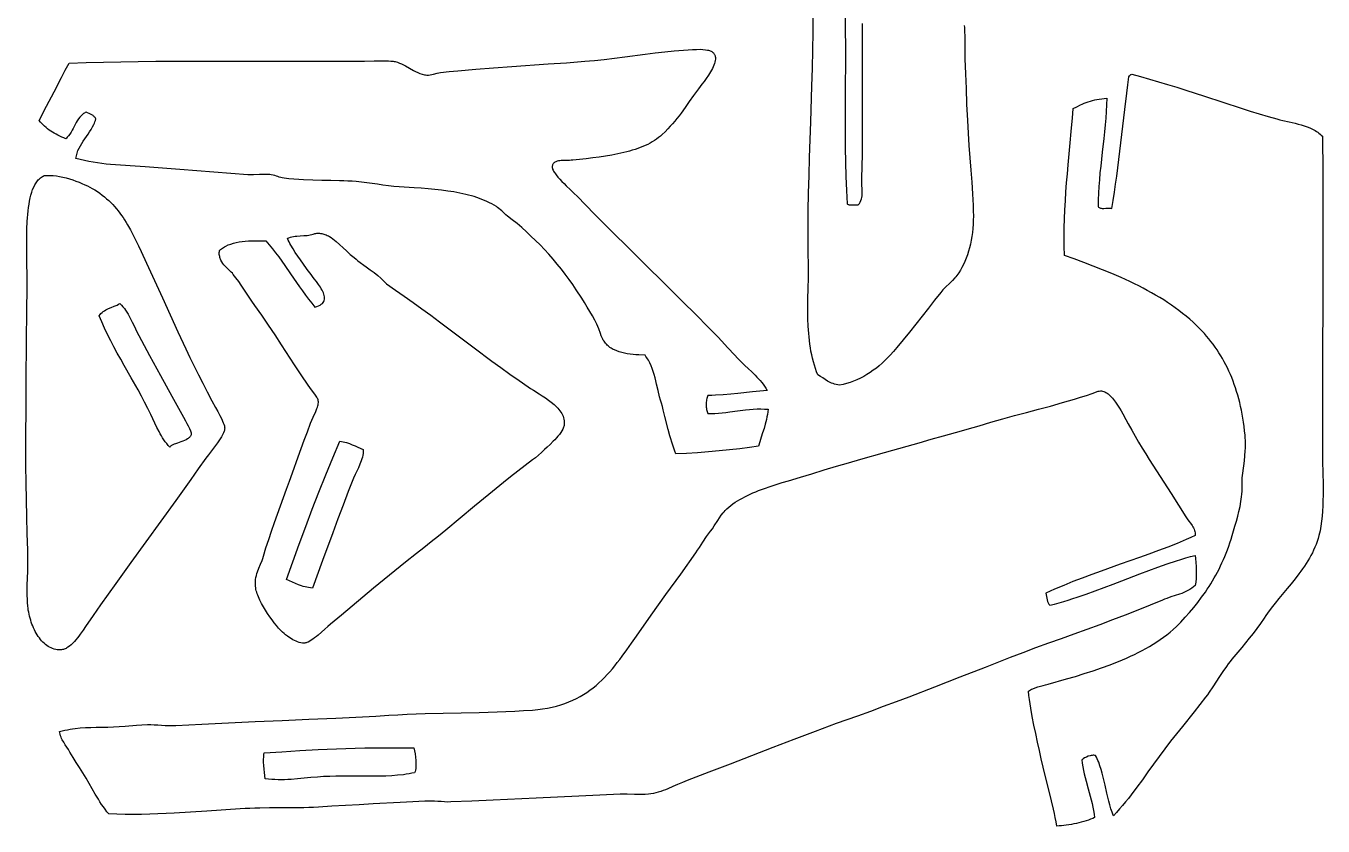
# Model space of a CAD drawing. Extents: x 4.8 to 43.2, y 0 to 48.
# Drawn here: x 24.1 to 42.93, y 0 to 11.62 of the extents above; entities that cross this region are included whole.
import ezdxf

# ---------------------------------------------------------------- set-up
doc = ezdxf.new("R2010")
doc.units = 0
doc.layers.add('Default_Layer', color=1, linetype='CONTINUOUS')

msp = doc.modelspace()

# ---------------------------------------------------------------- linework, layer by layer
at = {"layer": 'Default_Layer'}
for points in [[(37.718, 11.632), (37.721, 11.602), (37.724, 11.542), (37.726, 11.478), (37.726, 11.413), (37.726, 11.281), (37.726, 11.214), (37.728, 11.148), (37.735, 10.931), (37.744, 10.714), (37.753, 10.489), (37.764, 10.249), (37.769, 10.158), (37.775, 10.068), (37.787, 9.886), (37.815, 9.528), (37.829, 9.354), (37.84, 9.184), (37.844, 9.101), (37.847, 9.02), (37.85, 8.941), (37.851, 8.864), (37.85, 8.803), (37.848, 8.743), (37.844, 8.684), (37.837, 8.626), (37.829, 8.568), (37.819, 8.512), (37.808, 8.457), (37.795, 8.403), (37.78, 8.351), (37.764, 8.301), (37.746, 8.252), (37.727, 8.205), (37.707, 8.16), (37.685, 8.118), (37.663, 8.077), (37.639, 8.039), (37.625, 8.02), (37.611, 8.001), (37.596, 7.982), (37.58, 7.964), (37.547, 7.929), (37.513, 7.894), (37.443, 7.825), (37.409, 7.79), (37.377, 7.752), (37.287, 7.641), (37.197, 7.527), (37.016, 7.295), (36.924, 7.179), (36.831, 7.065), (36.737, 6.952), (36.689, 6.896), (36.641, 6.842), (36.605, 6.802), (36.566, 6.763), (36.526, 6.726), (36.485, 6.69), (36.442, 6.655), (36.398, 6.623), (36.352, 6.591), (36.306, 6.562), (36.259, 6.535), (36.21, 6.509), (36.161, 6.486), (36.111, 6.465), (36.061, 6.447), (36.009, 6.431), (35.958, 6.417), (35.906, 6.406), (35.881, 6.41), (35.857, 6.416), (35.835, 6.422), (35.814, 6.43), (35.793, 6.438), (35.773, 6.447), (35.754, 6.457), (35.735, 6.467), (35.699, 6.488), (35.664, 6.511), (35.629, 6.533), (35.594, 6.555), (35.575, 6.602), (35.557, 6.65), (35.542, 6.699), (35.528, 6.748), (35.515, 6.798), (35.503, 6.849), (35.493, 6.899), (35.485, 6.951), (35.477, 7.002), (35.47, 7.054), (35.465, 7.107), (35.46, 7.159), (35.456, 7.212), (35.453, 7.264), (35.449, 7.37), (35.448, 7.476), (35.448, 7.581), (35.449, 7.685), (35.451, 7.788), (35.455, 7.988), (35.456, 8.084), (35.455, 8.178), (35.453, 8.304), (35.452, 8.431), (35.451, 8.685), (35.454, 8.94), (35.458, 9.197), (35.465, 9.454), (35.472, 9.713), (35.489, 10.232), (35.506, 10.752), (35.513, 11.013), (35.519, 11.273), (35.523, 11.533), (35.524, 11.792)], [(35.988, 11.75), (35.991, 11.548), (35.992, 11.342), (35.992, 11.133), (35.99, 10.708), (35.989, 10.279), (35.989, 10.066), (35.99, 9.854), (35.994, 9.644), (35.999, 9.438), (36.007, 9.236), (36.012, 9.137), (36.017, 9.039), (36.024, 9.035), (36.032, 9.032), (36.04, 9.029), (36.049, 9.027), (36.069, 9.025), (36.091, 9.025), (36.136, 9.027), (36.158, 9.027), (36.179, 9.026), (36.187, 9.035), (36.195, 9.046), (36.202, 9.056), (36.208, 9.067), (36.218, 9.089), (36.225, 9.112), (36.231, 9.135), (36.234, 9.159), (36.236, 9.184), (36.237, 9.209), (36.237, 9.235), (36.236, 9.26), (36.232, 9.312), (36.229, 9.363), (36.229, 9.388), (36.229, 9.413), (36.235, 9.585), (36.239, 9.763), (36.241, 9.946), (36.242, 10.133), (36.242, 10.323), (36.242, 10.515), (36.24, 10.902), (36.239, 11.286), (36.24, 11.474), (36.242, 11.659)]]:
    msp.add_lwpolyline(points, dxfattribs=at)
for points in [[(34.856, 6.331), (34.749, 6.321), (34.644, 6.309), (34.433, 6.286), (34.327, 6.275), (34.219, 6.266), (34.108, 6.26), (34.052, 6.257), (33.995, 6.256), (33.989, 6.242), (33.984, 6.228), (33.98, 6.212), (33.977, 6.196), (33.974, 6.178), (33.972, 6.161), (33.971, 6.143), (33.971, 6.125), (33.971, 6.107), (33.973, 6.089), (33.975, 6.071), (33.977, 6.054), (33.981, 6.038), (33.985, 6.022), (33.99, 6.008), (33.995, 5.994), (34.044, 5.993), (34.095, 5.995), (34.148, 5.999), (34.202, 6.004), (34.257, 6.01), (34.313, 6.018), (34.426, 6.033), (34.541, 6.048), (34.598, 6.054), (34.654, 6.059), (34.71, 6.062), (34.764, 6.062), (34.818, 6.06), (34.844, 6.058), (34.869, 6.056), (34.865, 6.018), (34.86, 5.981), (34.854, 5.945), (34.847, 5.91), (34.839, 5.876), (34.83, 5.842), (34.811, 5.777), (34.79, 5.713), (34.77, 5.65), (34.749, 5.586), (34.731, 5.52), (34.599, 5.501), (34.459, 5.483), (34.312, 5.467), (34.159, 5.452), (34.003, 5.438), (33.845, 5.426), (33.688, 5.416), (33.533, 5.407), (33.516, 5.449), (33.5, 5.492), (33.485, 5.536), (33.471, 5.58), (33.457, 5.625), (33.445, 5.671), (33.42, 5.764), (33.373, 5.953), (33.348, 6.049), (33.335, 6.097), (33.321, 6.144), (33.308, 6.19), (33.296, 6.237), (33.273, 6.33), (33.251, 6.423), (33.24, 6.469), (33.229, 6.515), (33.216, 6.56), (33.203, 6.604), (33.188, 6.647), (33.171, 6.689), (33.153, 6.73), (33.132, 6.769), (33.121, 6.788), (33.11, 6.806), (33.097, 6.824), (33.084, 6.842), (32.996, 6.845), (32.952, 6.848), (32.909, 6.852), (32.867, 6.857), (32.825, 6.863), (32.785, 6.871), (32.746, 6.88), (32.708, 6.891), (32.672, 6.904), (32.638, 6.919), (32.621, 6.927), (32.606, 6.936), (32.59, 6.946), (32.575, 6.956), (32.561, 6.966), (32.547, 6.978), (32.534, 6.99), (32.522, 7.003), (32.51, 7.016), (32.499, 7.03), (32.488, 7.045), (32.478, 7.06), (32.469, 7.076), (32.461, 7.092), (32.447, 7.124), (32.435, 7.158), (32.412, 7.226), (32.399, 7.259), (32.385, 7.292), (32.355, 7.351), (32.321, 7.413), (32.284, 7.477), (32.245, 7.542), (32.205, 7.606), (32.165, 7.67), (32.086, 7.791), (32.035, 7.868), (31.981, 7.944), (31.926, 8.019), (31.869, 8.093), (31.81, 8.166), (31.749, 8.238), (31.687, 8.308), (31.624, 8.377), (31.56, 8.444), (31.495, 8.51), (31.428, 8.573), (31.361, 8.635), (31.293, 8.696), (31.225, 8.754), (31.156, 8.81), (31.087, 8.864), (31.065, 8.881), (31.044, 8.9), (31.003, 8.938), (30.983, 8.956), (30.963, 8.973), (30.944, 8.988), (30.925, 9.001), (30.892, 9.021), (30.858, 9.039), (30.824, 9.057), (30.788, 9.074), (30.752, 9.09), (30.716, 9.105), (30.678, 9.12), (30.64, 9.133), (30.601, 9.145), (30.562, 9.157), (30.522, 9.168), (30.481, 9.178), (30.439, 9.188), (30.397, 9.197), (30.31, 9.213), (30.221, 9.227), (30.129, 9.239), (30.034, 9.249), (29.936, 9.258), (29.835, 9.266), (29.731, 9.274), (29.515, 9.287), (29.436, 9.294), (29.357, 9.303), (29.279, 9.313), (29.2, 9.324), (29.045, 9.345), (28.968, 9.355), (28.891, 9.363), (28.831, 9.368), (28.77, 9.371), (28.709, 9.374), (28.647, 9.377), (28.521, 9.38), (28.393, 9.382), (28.261, 9.385), (28.125, 9.39), (28.056, 9.394), (27.986, 9.399), (27.914, 9.405), (27.842, 9.413), (27.817, 9.417), (27.794, 9.423), (27.774, 9.43), (27.754, 9.437), (27.733, 9.445), (27.711, 9.452), (27.685, 9.458), (27.655, 9.463), (27.634, 9.465), (27.613, 9.467), (27.57, 9.468), (27.528, 9.467), (27.485, 9.465), (27.401, 9.462), (27.359, 9.461), (27.318, 9.463), (26.329, 9.538), (25.827, 9.576), (25.322, 9.613), (25.26, 9.618), (25.197, 9.625), (25.134, 9.634), (25.07, 9.644), (25.007, 9.656), (24.944, 9.669), (24.883, 9.684), (24.822, 9.7), (24.824, 9.72), (24.828, 9.74), (24.832, 9.759), (24.838, 9.778), (24.844, 9.796), (24.851, 9.815), (24.867, 9.85), (24.886, 9.885), (24.906, 9.919), (24.928, 9.953), (24.951, 9.986), (24.998, 10.053), (25.02, 10.087), (25.042, 10.122), (25.062, 10.158), (25.08, 10.195), (25.089, 10.214), (25.096, 10.233), (25.103, 10.253), (25.109, 10.274), (25.104, 10.284), (25.099, 10.293), (25.092, 10.302), (25.085, 10.309), (25.077, 10.316), (25.069, 10.323), (25.051, 10.334), (25.031, 10.344), (25.011, 10.354), (24.991, 10.363), (24.972, 10.374), (24.957, 10.367), (24.944, 10.359), (24.931, 10.351), (24.919, 10.341), (24.907, 10.331), (24.896, 10.321), (24.876, 10.298), (24.857, 10.274), (24.841, 10.248), (24.825, 10.221), (24.81, 10.193), (24.781, 10.137), (24.766, 10.109), (24.75, 10.081), (24.733, 10.055), (24.715, 10.03), (24.695, 10.007), (24.685, 9.997), (24.673, 9.987), (24.644, 9.998), (24.616, 10.01), (24.588, 10.023), (24.56, 10.037), (24.534, 10.051), (24.507, 10.065), (24.482, 10.08), (24.457, 10.096), (24.434, 10.113), (24.41, 10.13), (24.388, 10.148), (24.366, 10.167), (24.345, 10.186), (24.325, 10.206), (24.305, 10.227), (24.286, 10.249), (24.396, 10.458), (24.504, 10.668), (24.612, 10.878), (24.666, 10.982), (24.722, 11.086), (24.969, 11.094), (25.219, 11.1), (25.472, 11.105), (25.726, 11.109), (25.983, 11.112), (26.242, 11.114), (26.763, 11.115), (27.288, 11.115), (27.815, 11.113), (28.341, 11.112), (28.866, 11.111), (28.938, 11.112), (29.01, 11.114), (29.153, 11.119), (29.224, 11.12), (29.293, 11.12), (29.328, 11.119), (29.361, 11.117), (29.394, 11.115), (29.427, 11.111), (29.442, 11.109), (29.457, 11.106), (29.488, 11.097), (29.517, 11.086), (29.547, 11.074), (29.576, 11.059), (29.605, 11.043), (29.663, 11.01), (29.722, 10.977), (29.752, 10.962), (29.783, 10.948), (29.814, 10.935), (29.847, 10.924), (29.88, 10.916), (29.897, 10.913), (29.914, 10.911), (29.926, 10.91), (29.939, 10.91), (29.964, 10.913), (29.989, 10.918), (30.014, 10.924), (30.064, 10.938), (30.089, 10.944), (30.114, 10.948), (30.241, 10.961), (30.368, 10.973), (30.625, 10.996), (30.886, 11.017), (31.149, 11.036), (31.679, 11.072), (31.945, 11.091), (32.21, 11.111), (32.278, 11.117), (32.348, 11.123), (32.492, 11.138), (32.64, 11.156), (32.789, 11.175), (33.087, 11.213), (33.232, 11.232), (33.371, 11.248), (33.506, 11.262), (33.642, 11.273), (33.708, 11.278), (33.772, 11.282), (33.83, 11.284), (33.883, 11.285), (33.924, 11.284), (33.96, 11.28), (33.991, 11.275), (34.006, 11.271), (34.019, 11.267), (34.031, 11.262), (34.042, 11.257), (34.052, 11.252), (34.061, 11.246), (34.069, 11.239), (34.076, 11.232), (34.083, 11.225), (34.088, 11.217), (34.093, 11.209), (34.097, 11.201), (34.1, 11.192), (34.103, 11.183), (34.106, 11.164), (34.106, 11.144), (34.103, 11.122), (34.099, 11.1), (34.092, 11.078), (34.084, 11.054), (34.073, 11.031), (34.062, 11.007), (34.049, 10.983), (34.035, 10.958), (34.005, 10.91), (33.972, 10.863), (33.94, 10.819), (33.909, 10.778), (33.858, 10.711), (33.789, 10.615), (33.725, 10.525), (33.666, 10.441), (33.607, 10.36), (33.577, 10.321), (33.547, 10.282), (33.516, 10.243), (33.483, 10.205), (33.449, 10.167), (33.413, 10.128), (33.375, 10.089), (33.334, 10.05), (33.308, 10.026), (33.28, 10.003), (33.25, 9.982), (33.22, 9.961), (33.188, 9.941), (33.156, 9.923), (33.122, 9.905), (33.087, 9.889), (33.051, 9.873), (33.015, 9.858), (32.977, 9.844), (32.938, 9.831), (32.899, 9.819), (32.859, 9.807), (32.818, 9.796), (32.776, 9.785), (32.69, 9.766), (32.602, 9.749), (32.512, 9.734), (32.419, 9.72), (32.325, 9.708), (32.23, 9.696), (32.036, 9.675), (32.012, 9.673), (31.988, 9.672), (31.938, 9.671), (31.891, 9.67), (31.868, 9.669), (31.846, 9.667), (31.825, 9.664), (31.806, 9.659), (31.789, 9.653), (31.774, 9.645), (31.767, 9.64), (31.76, 9.635), (31.755, 9.629), (31.75, 9.622), (31.745, 9.615), (31.741, 9.606), (31.738, 9.598), (31.736, 9.588), (31.735, 9.578), (31.736, 9.567), (31.738, 9.556), (31.742, 9.543), (31.748, 9.531), (31.755, 9.517), (31.763, 9.503), (31.772, 9.489), (31.794, 9.46), (31.819, 9.429), (31.847, 9.397), (31.877, 9.365), (31.908, 9.334), (31.94, 9.303), (32.001, 9.244), (32.056, 9.192), (32.098, 9.151), (32.224, 9.021), (32.349, 8.893), (32.6, 8.641), (32.851, 8.391), (33.101, 8.145), (33.35, 7.899), (33.599, 7.652), (33.848, 7.404), (33.972, 7.279), (34.095, 7.154), (34.144, 7.103), (34.192, 7.052), (34.288, 6.948), (34.383, 6.845), (34.432, 6.794), (34.482, 6.743), (34.532, 6.694), (34.583, 6.647), (34.634, 6.599), (34.684, 6.55), (34.709, 6.525), (34.733, 6.5), (34.756, 6.474), (34.778, 6.447), (34.799, 6.42), (34.819, 6.391), (34.838, 6.362), (34.856, 6.331)], [(40.149, 10.923), (40.277, 10.889), (40.407, 10.852), (40.539, 10.814), (40.671, 10.774), (40.804, 10.733), (40.937, 10.691), (41.205, 10.604), (41.472, 10.516), (41.738, 10.431), (41.869, 10.389), (42, 10.349), (42.129, 10.31), (42.257, 10.274), (42.301, 10.262), (42.345, 10.251), (42.434, 10.231), (42.523, 10.211), (42.567, 10.199), (42.61, 10.187), (42.653, 10.174), (42.695, 10.159), (42.736, 10.143), (42.775, 10.125), (42.814, 10.104), (42.832, 10.093), (42.85, 10.081), (42.868, 10.068), (42.885, 10.054), (42.902, 10.04), (42.918, 10.025), (42.922, 9.497), (42.924, 8.955), (42.924, 8.4), (42.924, 7.832), (42.92, 6.664), (42.919, 6.065), (42.918, 5.457), (42.919, 5.377), (42.92, 5.296), (42.923, 5.133), (42.927, 4.971), (42.927, 4.89), (42.928, 4.811), (42.926, 4.732), (42.924, 4.654), (42.92, 4.577), (42.914, 4.502), (42.907, 4.429), (42.896, 4.358), (42.89, 4.323), (42.884, 4.289), (42.876, 4.255), (42.868, 4.222), (42.856, 4.179), (42.842, 4.136), (42.827, 4.094), (42.81, 4.052), (42.791, 4.011), (42.772, 3.971), (42.751, 3.931), (42.729, 3.892), (42.706, 3.853), (42.682, 3.815), (42.657, 3.777), (42.631, 3.74), (42.604, 3.703), (42.577, 3.666), (42.521, 3.593), (42.463, 3.522), (42.405, 3.451), (42.287, 3.309), (42.23, 3.239), (42.174, 3.168), (42.121, 3.097), (42.095, 3.061), (42.071, 3.024), (42.018, 2.947), (41.965, 2.873), (41.911, 2.801), (41.856, 2.731), (41.801, 2.662), (41.746, 2.595), (41.633, 2.462), (41.605, 2.428), (41.578, 2.393), (41.551, 2.358), (41.525, 2.322), (41.474, 2.248), (41.425, 2.174), (41.326, 2.023), (41.275, 1.948), (41.248, 1.911), (41.221, 1.874), (41.14, 1.768), (41.056, 1.662), (40.885, 1.45), (40.799, 1.342), (40.714, 1.234), (40.63, 1.125), (40.547, 1.014), (40.385, 0.788), (40.305, 0.676), (40.224, 0.566), (40.142, 0.458), (40.101, 0.405), (40.059, 0.353), (40.017, 0.302), (39.974, 0.251), (39.931, 0.201), (39.887, 0.153), (39.876, 0.177), (39.866, 0.203), (39.847, 0.255), (39.83, 0.31), (39.815, 0.366), (39.801, 0.423), (39.788, 0.48), (39.762, 0.597), (39.749, 0.655), (39.736, 0.713), (39.722, 0.769), (39.706, 0.825), (39.689, 0.878), (39.67, 0.93), (39.66, 0.955), (39.649, 0.98), (39.637, 1.004), (39.625, 1.027), (39.613, 1.029), (39.601, 1.03), (39.588, 1.03), (39.575, 1.029), (39.561, 1.027), (39.547, 1.024), (39.519, 1.016), (39.491, 1.005), (39.465, 0.992), (39.443, 0.978), (39.433, 0.971), (39.424, 0.963), (39.43, 0.914), (39.438, 0.863), (39.448, 0.812), (39.459, 0.759), (39.472, 0.706), (39.487, 0.653), (39.517, 0.545), (39.547, 0.437), (39.561, 0.384), (39.575, 0.331), (39.587, 0.278), (39.597, 0.227), (39.605, 0.177), (39.611, 0.128), (39.583, 0.114), (39.552, 0.102), (39.521, 0.09), (39.488, 0.079), (39.453, 0.068), (39.418, 0.059), (39.382, 0.049), (39.346, 0.041), (39.309, 0.033), (39.273, 0.026), (39.236, 0.02), (39.2, 0.015), (39.164, 0.011), (39.129, 0.007), (39.095, 0.004), (39.062, 0.002), (39.052, 0.064), (39.04, 0.126), (39.028, 0.187), (39.015, 0.249), (38.986, 0.371), (38.956, 0.492), (38.894, 0.735), (38.864, 0.856), (38.837, 0.977), (38.81, 1.1), (38.783, 1.223), (38.756, 1.346), (38.73, 1.469), (38.706, 1.592), (38.684, 1.715), (38.674, 1.777), (38.665, 1.839), (38.657, 1.901), (38.65, 1.963), (38.665, 1.973), (38.68, 1.982), (38.696, 1.99), (38.713, 1.998), (38.749, 2.011), (38.786, 2.023), (38.824, 2.033), (38.862, 2.043), (38.9, 2.053), (38.937, 2.063), (39.201, 2.139), (39.332, 2.177), (39.461, 2.217), (39.588, 2.258), (39.713, 2.3), (39.836, 2.345), (39.897, 2.368), (39.957, 2.392), (40.016, 2.417), (40.074, 2.442), (40.132, 2.468), (40.189, 2.495), (40.245, 2.523), (40.3, 2.552), (40.355, 2.581), (40.408, 2.612), (40.46, 2.644), (40.512, 2.677), (40.562, 2.711), (40.612, 2.746), (40.66, 2.782), (40.707, 2.82), (40.753, 2.859), (40.798, 2.899), (40.863, 2.966), (40.927, 3.035), (40.99, 3.105), (41.05, 3.176), (41.109, 3.25), (41.165, 3.325), (41.22, 3.402), (41.247, 3.442), (41.273, 3.482), (41.298, 3.522), (41.323, 3.564), (41.347, 3.606), (41.371, 3.648), (41.394, 3.692), (41.417, 3.736), (41.439, 3.781), (41.46, 3.826), (41.481, 3.873), (41.501, 3.92), (41.521, 3.968), (41.539, 4.017), (41.558, 4.067), (41.575, 4.118), (41.592, 4.17), (41.608, 4.222), (41.649, 4.359), (41.67, 4.43), (41.689, 4.502), (41.707, 4.573), (41.723, 4.645), (41.736, 4.715), (41.741, 4.749), (41.745, 4.783), (41.749, 4.825), (41.751, 4.867), (41.752, 4.907), (41.752, 4.947), (41.752, 4.985), (41.753, 5.023), (41.755, 5.059), (41.759, 5.095), (41.777, 5.236), (41.786, 5.308), (41.793, 5.38), (41.799, 5.453), (41.801, 5.491), (41.802, 5.528), (41.802, 5.566), (41.801, 5.604), (41.799, 5.643), (41.795, 5.682), (41.789, 5.745), (41.781, 5.807), (41.773, 5.867), (41.763, 5.927), (41.753, 5.985), (41.742, 6.043), (41.73, 6.099), (41.717, 6.155), (41.703, 6.209), (41.689, 6.263), (41.673, 6.315), (41.657, 6.367), (41.639, 6.417), (41.621, 6.467), (41.602, 6.516), (41.582, 6.564), (41.561, 6.611), (41.539, 6.657), (41.516, 6.703), (41.492, 6.748), (41.468, 6.792), (41.442, 6.835), (41.415, 6.877), (41.388, 6.919), (41.36, 6.96), (41.33, 7), (41.3, 7.04), (41.269, 7.079), (41.237, 7.117), (41.204, 7.155), (41.17, 7.192), (41.135, 7.229), (41.088, 7.275), (41.04, 7.32), (40.991, 7.364), (40.941, 7.407), (40.889, 7.449), (40.836, 7.49), (40.782, 7.53), (40.727, 7.569), (40.671, 7.607), (40.614, 7.644), (40.556, 7.68), (40.497, 7.715), (40.437, 7.75), (40.376, 7.783), (40.314, 7.816), (40.252, 7.848), (40.188, 7.88), (40.124, 7.911), (40.06, 7.941), (39.994, 7.97), (39.862, 8.028), (39.727, 8.083), (39.591, 8.137), (39.453, 8.189), (39.314, 8.24), (39.174, 8.29), (39.17, 8.425), (39.168, 8.559), (39.17, 8.692), (39.173, 8.824), (39.179, 8.955), (39.186, 9.085), (39.195, 9.216), (39.205, 9.346), (39.216, 9.477), (39.228, 9.609), (39.253, 9.874), (39.277, 10.145), (39.289, 10.283), (39.299, 10.424), (39.351, 10.452), (39.405, 10.478), (39.432, 10.49), (39.46, 10.502), (39.489, 10.512), (39.519, 10.523), (39.549, 10.532), (39.581, 10.541), (39.613, 10.549), (39.645, 10.556), (39.679, 10.562), (39.714, 10.567), (39.75, 10.571), (39.786, 10.574), (39.785, 10.479), (39.78, 10.382), (39.774, 10.285), (39.765, 10.187), (39.756, 10.088), (39.745, 9.989), (39.722, 9.789), (39.7, 9.589), (39.689, 9.49), (39.68, 9.39), (39.672, 9.292), (39.666, 9.194), (39.663, 9.097), (39.661, 9.001), (39.668, 8.993), (39.676, 8.987), (39.685, 8.982), (39.696, 8.979), (39.707, 8.977), (39.72, 8.975), (39.747, 8.975), (39.776, 8.976), (39.806, 8.977), (39.835, 8.977), (39.849, 8.977), (39.862, 8.975), (39.881, 9.091), (39.899, 9.208), (39.916, 9.326), (39.933, 9.444), (39.963, 9.684), (39.991, 9.925), (40.019, 10.167), (40.048, 10.409), (40.077, 10.649), (40.093, 10.768), (40.11, 10.886), (40.117, 10.898), (40.125, 10.909), (40.13, 10.913), (40.136, 10.917), (40.142, 10.92), (40.149, 10.923)], [(24.361, 9.451), (24.382, 9.453), (24.403, 9.454), (24.446, 9.454), (24.491, 9.451), (24.537, 9.446), (24.585, 9.438), (24.632, 9.428), (24.68, 9.416), (24.728, 9.403), (24.775, 9.388), (24.821, 9.372), (24.866, 9.355), (24.909, 9.337), (24.95, 9.319), (24.989, 9.301), (25.025, 9.282), (25.059, 9.264), (25.097, 9.242), (25.134, 9.218), (25.169, 9.194), (25.203, 9.168), (25.236, 9.142), (25.267, 9.115), (25.298, 9.088), (25.327, 9.059), (25.355, 9.03), (25.382, 9), (25.408, 8.97), (25.434, 8.938), (25.458, 8.906), (25.482, 8.873), (25.505, 8.84), (25.527, 8.806), (25.549, 8.771), (25.57, 8.735), (25.612, 8.663), (25.651, 8.587), (25.69, 8.51), (25.729, 8.43), (25.767, 8.348), (25.846, 8.178), (25.962, 7.927), (26.076, 7.677), (26.188, 7.429), (26.302, 7.181), (26.417, 6.933), (26.477, 6.809), (26.537, 6.684), (26.599, 6.559), (26.662, 6.434), (26.727, 6.308), (26.794, 6.181), (26.849, 6.081), (26.88, 6.025), (26.911, 5.968), (26.938, 5.912), (26.95, 5.886), (26.961, 5.861), (26.969, 5.838), (26.976, 5.817), (26.98, 5.798), (26.981, 5.782), (26.98, 5.772), (26.978, 5.761), (26.976, 5.749), (26.972, 5.737), (26.963, 5.712), (26.95, 5.685), (26.935, 5.658), (26.917, 5.629), (26.898, 5.6), (26.877, 5.57), (26.832, 5.51), (26.787, 5.451), (26.744, 5.396), (26.707, 5.345), (26.598, 5.19), (26.489, 5.036), (26.271, 4.732), (26.053, 4.431), (25.836, 4.131), (25.618, 3.831), (25.4, 3.526), (25.29, 3.372), (25.18, 3.217), (25.071, 3.059), (24.96, 2.899), (24.924, 2.846), (24.885, 2.791), (24.865, 2.763), (24.844, 2.735), (24.822, 2.708), (24.8, 2.683), (24.777, 2.658), (24.753, 2.636), (24.729, 2.616), (24.704, 2.599), (24.691, 2.591), (24.678, 2.584), (24.665, 2.578), (24.652, 2.573), (24.639, 2.569), (24.626, 2.565), (24.612, 2.563), (24.598, 2.562), (24.574, 2.562), (24.55, 2.564), (24.527, 2.567), (24.504, 2.573), (24.482, 2.58), (24.46, 2.589), (24.439, 2.6), (24.418, 2.612), (24.398, 2.625), (24.378, 2.64), (24.359, 2.657), (24.341, 2.675), (24.323, 2.694), (24.306, 2.714), (24.29, 2.735), (24.274, 2.757), (24.259, 2.781), (24.245, 2.805), (24.231, 2.83), (24.218, 2.855), (24.206, 2.882), (24.194, 2.909), (24.183, 2.936), (24.173, 2.964), (24.164, 2.993), (24.156, 3.021), (24.148, 3.05), (24.141, 3.08), (24.135, 3.109), (24.13, 3.139), (24.126, 3.168), (24.123, 3.198), (24.118, 3.248), (24.116, 3.299), (24.114, 3.35), (24.113, 3.401), (24.115, 3.503), (24.118, 3.604), (24.121, 3.705), (24.124, 3.806), (24.125, 3.907), (24.124, 3.958), (24.123, 4.008), (24.114, 4.251), (24.107, 4.495), (24.102, 4.741), (24.098, 4.989), (24.096, 5.238), (24.095, 5.488), (24.096, 5.74), (24.097, 5.993), (24.101, 6.501), (24.105, 7.012), (24.109, 7.525), (24.111, 7.782), (24.111, 8.039), (24.11, 8.138), (24.109, 8.241), (24.108, 8.347), (24.107, 8.456), (24.108, 8.566), (24.11, 8.675), (24.114, 8.783), (24.117, 8.835), (24.122, 8.887), (24.127, 8.938), (24.133, 8.987), (24.14, 9.035), (24.148, 9.081), (24.157, 9.126), (24.168, 9.168), (24.18, 9.209), (24.193, 9.247), (24.208, 9.283), (24.225, 9.316), (24.243, 9.347), (24.253, 9.361), (24.263, 9.374), (24.274, 9.387), (24.285, 9.398), (24.296, 9.409), (24.308, 9.419), (24.321, 9.429), (24.334, 9.437), (24.347, 9.445), (24.361, 9.451)], [(26.906, 8.365), (26.919, 8.377), (26.934, 8.388), (26.948, 8.398), (26.964, 8.408), (26.98, 8.418), (26.996, 8.427), (27.031, 8.443), (27.068, 8.456), (27.107, 8.468), (27.148, 8.478), (27.19, 8.487), (27.234, 8.493), (27.28, 8.498), (27.327, 8.502), (27.375, 8.504), (27.425, 8.505), (27.475, 8.505), (27.527, 8.504), (27.58, 8.502), (27.628, 8.446), (27.676, 8.388), (27.721, 8.33), (27.766, 8.27), (27.81, 8.209), (27.853, 8.147), (27.938, 8.023), (28.022, 7.899), (28.065, 7.837), (28.109, 7.776), (28.153, 7.715), (28.198, 7.656), (28.244, 7.597), (28.292, 7.541), (28.321, 7.549), (28.345, 7.559), (28.366, 7.569), (28.384, 7.581), (28.399, 7.594), (28.41, 7.608), (28.419, 7.623), (28.425, 7.639), (28.429, 7.655), (28.43, 7.673), (28.429, 7.69), (28.426, 7.709), (28.42, 7.728), (28.414, 7.747), (28.405, 7.767), (28.395, 7.788), (28.384, 7.808), (28.372, 7.829), (28.344, 7.87), (28.314, 7.912), (28.282, 7.953), (28.22, 8.032), (28.192, 8.069), (28.167, 8.103), (28.082, 8.225), (28.043, 8.281), (28.006, 8.335), (27.973, 8.388), (27.942, 8.439), (27.928, 8.464), (27.915, 8.489), (27.903, 8.515), (27.892, 8.54), (27.913, 8.549), (27.934, 8.556), (27.957, 8.562), (27.98, 8.566), (28.004, 8.57), (28.029, 8.572), (28.079, 8.576), (28.128, 8.579), (28.177, 8.583), (28.201, 8.586), (28.224, 8.59), (28.246, 8.595), (28.267, 8.602), (28.279, 8.606), (28.291, 8.609), (28.304, 8.611), (28.317, 8.613), (28.331, 8.614), (28.345, 8.614), (28.359, 8.614), (28.374, 8.612), (28.389, 8.61), (28.405, 8.607), (28.421, 8.602), (28.437, 8.597), (28.453, 8.591), (28.47, 8.583), (28.487, 8.575), (28.504, 8.565), (28.528, 8.55), (28.551, 8.533), (28.575, 8.514), (28.6, 8.494), (28.649, 8.451), (28.699, 8.404), (28.751, 8.356), (28.805, 8.307), (28.86, 8.26), (28.888, 8.237), (28.916, 8.215), (29.036, 8.127), (29.094, 8.084), (29.149, 8.042), (29.202, 8), (29.249, 7.959), (29.271, 7.939), (29.292, 7.918), (29.311, 7.898), (29.328, 7.878), (29.459, 7.789), (29.589, 7.699), (29.717, 7.607), (29.845, 7.515), (29.972, 7.422), (30.099, 7.328), (30.352, 7.139), (30.605, 6.948), (30.861, 6.757), (30.991, 6.663), (31.122, 6.568), (31.254, 6.474), (31.387, 6.381), (31.423, 6.357), (31.462, 6.332), (31.548, 6.279), (31.592, 6.251), (31.637, 6.222), (31.681, 6.191), (31.723, 6.159), (31.763, 6.126), (31.782, 6.108), (31.8, 6.091), (31.817, 6.073), (31.833, 6.054), (31.848, 6.035), (31.862, 6.016), (31.874, 5.996), (31.884, 5.976), (31.894, 5.955), (31.901, 5.934), (31.906, 5.912), (31.91, 5.89), (31.912, 5.867), (31.911, 5.844), (31.91, 5.832), (31.908, 5.82), (31.904, 5.808), (31.9, 5.795), (31.889, 5.77), (31.875, 5.744), (31.859, 5.718), (31.84, 5.692), (31.82, 5.666), (31.798, 5.641), (31.775, 5.615), (31.752, 5.591), (31.705, 5.545), (31.662, 5.504), (31.624, 5.47), (31.58, 5.43), (31.535, 5.39), (31.491, 5.353), (31.449, 5.32), (31.342, 5.24), (31.237, 5.158), (31.131, 5.075), (31.027, 4.991), (30.922, 4.906), (30.818, 4.821), (30.61, 4.648), (30.401, 4.474), (30.191, 4.3), (30.085, 4.214), (29.979, 4.129), (29.872, 4.044), (29.764, 3.96), (29.606, 3.837), (29.45, 3.712), (29.296, 3.585), (29.142, 3.457), (28.832, 3.199), (28.675, 3.068), (28.516, 2.936), (28.478, 2.903), (28.435, 2.863), (28.387, 2.82), (28.337, 2.776), (28.312, 2.755), (28.286, 2.735), (28.262, 2.717), (28.238, 2.701), (28.215, 2.686), (28.193, 2.675), (28.172, 2.667), (28.163, 2.664), (28.154, 2.662), (28.143, 2.661), (28.132, 2.66), (28.11, 2.661), (28.087, 2.665), (28.063, 2.671), (28.04, 2.678), (28.017, 2.688), (27.994, 2.699), (27.971, 2.71), (27.95, 2.723), (27.929, 2.736), (27.893, 2.76), (27.863, 2.782), (27.842, 2.799), (27.818, 2.82), (27.791, 2.847), (27.762, 2.879), (27.732, 2.915), (27.7, 2.955), (27.668, 2.998), (27.635, 3.043), (27.603, 3.091), (27.572, 3.139), (27.543, 3.188), (27.516, 3.237), (27.491, 3.286), (27.47, 3.333), (27.461, 3.356), (27.453, 3.378), (27.446, 3.399), (27.44, 3.42), (27.435, 3.44), (27.431, 3.46), (27.427, 3.493), (27.426, 3.524), (27.427, 3.555), (27.43, 3.585), (27.435, 3.613), (27.441, 3.641), (27.449, 3.669), (27.458, 3.696), (27.478, 3.75), (27.5, 3.805), (27.523, 3.861), (27.533, 3.891), (27.543, 3.922), (27.58, 4.042), (27.62, 4.163), (27.661, 4.286), (27.704, 4.41), (27.748, 4.533), (27.792, 4.656), (27.88, 4.896), (27.923, 5.014), (27.965, 5.131), (28.049, 5.366), (28.135, 5.606), (28.181, 5.729), (28.229, 5.855), (28.246, 5.898), (28.265, 5.941), (28.303, 6.026), (28.32, 6.067), (28.327, 6.086), (28.332, 6.105), (28.337, 6.122), (28.34, 6.138), (28.342, 6.154), (28.342, 6.167), (28.34, 6.18), (28.337, 6.193), (28.332, 6.206), (28.325, 6.22), (28.317, 6.234), (28.308, 6.248), (28.288, 6.278), (28.24, 6.34), (28.216, 6.373), (28.192, 6.406), (28.093, 6.556), (27.996, 6.703), (27.807, 6.993), (27.713, 7.137), (27.617, 7.28), (27.519, 7.422), (27.418, 7.566), (27.377, 7.625), (27.337, 7.684), (27.26, 7.802), (27.222, 7.859), (27.184, 7.914), (27.145, 7.967), (27.106, 8.016), (27.092, 8.032), (27.076, 8.047), (27.042, 8.08), (27.005, 8.116), (26.987, 8.135), (26.97, 8.155), (26.953, 8.176), (26.939, 8.199), (26.926, 8.222), (26.92, 8.235), (26.915, 8.248), (26.911, 8.261), (26.908, 8.274), (26.905, 8.288), (26.903, 8.303), (26.902, 8.318), (26.903, 8.333), (26.904, 8.349), (26.906, 8.365)], [(26.183, 5.507), (26.161, 5.532), (26.139, 5.559), (26.119, 5.586), (26.099, 5.614), (26.08, 5.642), (26.063, 5.672), (26.045, 5.702), (26.029, 5.732), (25.997, 5.794), (25.967, 5.856), (25.908, 5.981), (25.864, 6.07), (25.819, 6.159), (25.772, 6.248), (25.723, 6.337), (25.623, 6.515), (25.521, 6.694), (25.471, 6.784), (25.422, 6.873), (25.373, 6.963), (25.326, 7.053), (25.281, 7.143), (25.237, 7.234), (25.197, 7.325), (25.159, 7.415), (25.171, 7.433), (25.185, 7.449), (25.201, 7.463), (25.218, 7.476), (25.235, 7.488), (25.254, 7.499), (25.274, 7.509), (25.294, 7.519), (25.335, 7.537), (25.377, 7.554), (25.419, 7.571), (25.439, 7.581), (25.459, 7.591), (25.482, 7.569), (25.504, 7.546), (25.524, 7.521), (25.543, 7.495), (25.561, 7.468), (25.578, 7.44), (25.594, 7.411), (25.61, 7.382), (25.64, 7.32), (25.67, 7.257), (25.7, 7.193), (25.733, 7.128), (25.889, 6.84), (26.05, 6.548), (26.215, 6.249), (26.382, 5.944), (26.413, 5.888), (26.433, 5.852), (26.453, 5.814), (26.471, 5.777), (26.485, 5.743), (26.491, 5.728), (26.494, 5.714), (26.496, 5.703), (26.495, 5.694), (26.492, 5.683), (26.488, 5.674), (26.483, 5.665), (26.476, 5.656), (26.469, 5.648), (26.461, 5.64), (26.452, 5.633), (26.442, 5.626), (26.42, 5.614), (26.397, 5.602), (26.372, 5.592), (26.346, 5.583), (26.294, 5.565), (26.269, 5.557), (26.246, 5.548), (26.226, 5.539), (26.208, 5.529), (26.2, 5.524), (26.194, 5.518), (26.188, 5.513), (26.183, 5.507)], [(41.071, 4.222), (41.006, 4.193), (40.941, 4.165), (40.808, 4.109), (40.674, 4.055), (40.538, 4.003), (40.4, 3.953), (40.262, 3.903), (39.984, 3.805), (39.707, 3.706), (39.569, 3.656), (39.432, 3.605), (39.296, 3.553), (39.162, 3.499), (39.03, 3.443), (38.965, 3.414), (38.901, 3.384), (38.907, 3.362), (38.912, 3.338), (38.923, 3.289), (38.929, 3.266), (38.937, 3.245), (38.942, 3.235), (38.948, 3.226), (38.955, 3.218), (38.962, 3.211), (39.029, 3.228), (39.096, 3.246), (39.162, 3.265), (39.228, 3.285), (39.294, 3.306), (39.359, 3.327), (39.49, 3.372), (39.62, 3.418), (39.749, 3.467), (39.878, 3.516), (40.008, 3.566), (40.268, 3.666), (40.399, 3.716), (40.53, 3.764), (40.663, 3.81), (40.798, 3.855), (40.865, 3.876), (40.933, 3.897), (41.002, 3.916), (41.071, 3.935), (41.077, 3.887), (41.082, 3.833), (41.085, 3.775), (41.087, 3.716), (41.086, 3.657), (41.084, 3.599), (41.079, 3.546), (41.075, 3.521), (41.071, 3.498), (41.046, 3.477), (41.02, 3.457), (40.993, 3.44), (40.964, 3.424), (40.935, 3.409), (40.906, 3.396), (40.875, 3.383), (40.844, 3.372), (40.782, 3.35), (40.719, 3.33), (40.657, 3.309), (40.627, 3.298), (40.597, 3.286), (40.419, 3.212), (40.238, 3.139), (40.055, 3.067), (39.87, 2.996), (39.685, 2.927), (39.498, 2.858), (39.311, 2.79), (39.124, 2.724), (38.939, 2.657), (38.755, 2.59), (38.571, 2.521), (38.387, 2.451), (38.02, 2.308), (37.653, 2.164), (37.285, 2.02), (36.915, 1.877), (36.729, 1.807), (36.543, 1.737), (36.356, 1.668), (36.168, 1.601), (36.013, 1.546), (35.859, 1.49), (35.552, 1.376), (35.244, 1.26), (34.937, 1.142), (34.319, 0.903), (34.009, 0.784), (33.697, 0.665), (33.661, 0.651), (33.626, 0.637), (33.555, 0.606), (33.486, 0.575), (33.416, 0.545), (33.381, 0.531), (33.346, 0.518), (33.311, 0.505), (33.276, 0.494), (33.241, 0.484), (33.205, 0.476), (33.17, 0.469), (33.134, 0.465), (33.084, 0.461), (33.033, 0.46), (32.982, 0.46), (32.93, 0.462), (32.826, 0.465), (32.774, 0.466), (32.722, 0.465), (32.425, 0.452), (32.121, 0.438), (31.502, 0.408), (30.878, 0.378), (30.569, 0.365), (30.264, 0.353), (30.217, 0.352), (30.17, 0.354), (30.122, 0.357), (30.075, 0.36), (30.028, 0.364), (29.982, 0.366), (29.935, 0.366), (29.912, 0.366), (29.889, 0.364), (29.713, 0.353), (29.527, 0.343), (29.136, 0.323), (28.935, 0.313), (28.735, 0.303), (28.536, 0.291), (28.342, 0.278), (28.272, 0.273), (28.202, 0.27), (28.131, 0.267), (28.06, 0.266), (27.918, 0.265), (27.776, 0.265), (27.633, 0.265), (27.491, 0.264), (27.419, 0.263), (27.348, 0.26), (27.277, 0.257), (27.206, 0.253), (26.724, 0.218), (26.486, 0.202), (26.248, 0.189), (26.129, 0.183), (26.011, 0.178), (25.892, 0.175), (25.774, 0.172), (25.655, 0.171), (25.536, 0.172), (25.417, 0.174), (25.297, 0.178), (25.27, 0.211), (25.244, 0.246), (25.219, 0.281), (25.194, 0.317), (25.17, 0.354), (25.147, 0.392), (25.101, 0.468), (25.057, 0.545), (25.013, 0.623), (24.968, 0.7), (24.922, 0.777), (24.874, 0.851), (24.826, 0.925), (24.78, 1), (24.757, 1.038), (24.735, 1.077), (24.714, 1.113), (24.691, 1.148), (24.667, 1.184), (24.644, 1.22), (24.623, 1.257), (24.614, 1.276), (24.606, 1.295), (24.598, 1.315), (24.592, 1.335), (24.588, 1.355), (24.585, 1.376), (24.623, 1.385), (24.661, 1.394), (24.699, 1.401), (24.736, 1.408), (24.773, 1.414), (24.81, 1.419), (24.885, 1.427), (24.96, 1.432), (25.037, 1.436), (25.116, 1.438), (25.197, 1.439), (25.282, 1.441), (25.367, 1.444), (25.451, 1.449), (25.535, 1.455), (25.699, 1.467), (25.779, 1.472), (25.858, 1.476), (25.908, 1.476), (25.959, 1.475), (26.011, 1.472), (26.064, 1.469), (26.116, 1.465), (26.168, 1.463), (26.22, 1.462), (26.245, 1.463), (26.27, 1.464), (26.46, 1.475), (26.65, 1.485), (27.035, 1.504), (27.423, 1.521), (27.813, 1.538), (28.204, 1.555), (28.593, 1.572), (28.981, 1.591), (29.174, 1.601), (29.365, 1.612), (29.497, 1.62), (29.628, 1.626), (29.76, 1.631), (29.891, 1.636), (30.154, 1.642), (30.416, 1.648), (30.676, 1.654), (30.935, 1.662), (31.064, 1.666), (31.193, 1.672), (31.321, 1.679), (31.449, 1.688), (31.525, 1.694), (31.597, 1.704), (31.667, 1.715), (31.735, 1.729), (31.799, 1.745), (31.861, 1.763), (31.921, 1.783), (31.979, 1.805), (32.035, 1.829), (32.088, 1.855), (32.14, 1.883), (32.189, 1.913), (32.237, 1.944), (32.284, 1.976), (32.329, 2.011), (32.372, 2.046), (32.414, 2.084), (32.455, 2.122), (32.495, 2.162), (32.534, 2.202), (32.571, 2.244), (32.609, 2.287), (32.645, 2.331), (32.681, 2.376), (32.716, 2.422), (32.751, 2.469), (32.82, 2.564), (32.889, 2.661), (32.959, 2.76), (33.175, 3.067), (33.388, 3.365), (33.601, 3.663), (33.82, 3.972), (33.846, 4.01), (33.873, 4.049), (33.925, 4.128), (33.978, 4.208), (34.006, 4.246), (34.034, 4.284), (34.061, 4.322), (34.088, 4.362), (34.14, 4.443), (34.165, 4.482), (34.191, 4.519), (34.218, 4.553), (34.232, 4.569), (34.245, 4.584), (34.272, 4.61), (34.3, 4.635), (34.329, 4.659), (34.36, 4.682), (34.393, 4.705), (34.426, 4.726), (34.461, 4.747), (34.497, 4.767), (34.534, 4.787), (34.572, 4.806), (34.611, 4.824), (34.65, 4.841), (34.691, 4.858), (34.732, 4.875), (34.816, 4.907), (34.902, 4.937), (34.989, 4.965), (35.077, 4.992), (35.165, 5.019), (35.339, 5.07), (35.423, 5.095), (35.505, 5.12), (35.684, 5.175), (35.862, 5.228), (36.039, 5.28), (36.215, 5.33), (36.558, 5.427), (36.89, 5.52), (37.065, 5.57), (37.24, 5.621), (37.415, 5.671), (37.502, 5.696), (37.589, 5.719), (37.676, 5.742), (37.762, 5.767), (37.933, 5.818), (38.104, 5.87), (38.19, 5.895), (38.277, 5.919), (38.449, 5.965), (38.623, 6.011), (38.798, 6.057), (38.972, 6.104), (39.146, 6.153), (39.233, 6.178), (39.319, 6.204), (39.405, 6.231), (39.491, 6.259), (39.576, 6.288), (39.661, 6.318), (39.678, 6.322), (39.694, 6.324), (39.71, 6.324), (39.727, 6.321), (39.743, 6.317), (39.759, 6.31), (39.776, 6.301), (39.792, 6.291), (39.808, 6.279), (39.823, 6.265), (39.839, 6.25), (39.855, 6.234), (39.87, 6.217), (39.885, 6.199), (39.915, 6.16), (39.943, 6.118), (39.97, 6.075), (39.996, 6.032), (40.02, 5.989), (40.064, 5.909), (40.098, 5.844), (40.149, 5.754), (40.199, 5.666), (40.25, 5.58), (40.301, 5.494), (40.353, 5.41), (40.404, 5.327), (40.509, 5.162), (40.721, 4.833), (40.827, 4.666), (40.934, 4.496), (40.956, 4.464), (40.979, 4.432), (41.003, 4.4), (41.026, 4.367), (41.036, 4.351), (41.046, 4.334), (41.054, 4.316), (41.061, 4.298), (41.067, 4.28), (41.07, 4.261), (41.072, 4.242), (41.071, 4.222)], [(28.991, 5.47), (28.991, 5.442), (28.989, 5.415), (28.985, 5.388), (28.98, 5.361), (28.972, 5.335), (28.964, 5.308), (28.955, 5.283), (28.944, 5.257), (28.922, 5.207), (28.898, 5.157), (28.874, 5.107), (28.853, 5.058), (28.775, 4.862), (28.699, 4.663), (28.624, 4.463), (28.549, 4.263), (28.401, 3.86), (28.254, 3.46), (28.226, 3.463), (28.199, 3.467), (28.172, 3.472), (28.147, 3.477), (28.122, 3.484), (28.098, 3.491), (28.051, 3.507), (28.007, 3.525), (27.964, 3.544), (27.922, 3.564), (27.88, 3.585), (27.97, 3.842), (28.063, 4.098), (28.157, 4.352), (28.252, 4.604), (28.35, 4.854), (28.45, 5.102), (28.551, 5.349), (28.654, 5.593), (28.702, 5.584), (28.747, 5.572), (28.791, 5.558), (28.833, 5.542), (28.874, 5.526), (28.914, 5.508), (28.991, 5.47)], [(29.727, 1.139), (29.737, 1.097), (29.746, 1.052), (29.753, 1.004), (29.757, 0.955), (29.758, 0.93), (29.758, 0.906), (29.758, 0.882), (29.756, 0.859), (29.754, 0.837), (29.75, 0.816), (29.745, 0.795), (29.739, 0.777), (29.699, 0.769), (29.659, 0.761), (29.618, 0.755), (29.576, 0.749), (29.492, 0.74), (29.406, 0.734), (29.319, 0.729), (29.231, 0.727), (29.141, 0.725), (29.051, 0.725), (28.869, 0.727), (28.687, 0.727), (28.596, 0.727), (28.506, 0.724), (28.417, 0.721), (28.329, 0.715), (28.231, 0.706), (28.135, 0.697), (28.039, 0.688), (27.945, 0.681), (27.898, 0.678), (27.851, 0.676), (27.804, 0.675), (27.757, 0.676), (27.71, 0.677), (27.663, 0.68), (27.616, 0.684), (27.568, 0.69), (27.559, 0.781), (27.553, 0.83), (27.549, 0.88), (27.546, 0.929), (27.546, 0.977), (27.547, 1), (27.548, 1.022), (27.551, 1.043), (27.555, 1.064), (27.812, 1.082), (28.072, 1.099), (28.336, 1.113), (28.469, 1.119), (28.604, 1.125), (28.74, 1.13), (28.877, 1.134), (29.015, 1.137), (29.155, 1.139), (29.295, 1.14), (29.438, 1.141), (29.582, 1.14), (29.727, 1.139)]]:
    msp.add_lwpolyline(points, close=True, dxfattribs=at)

doc.saveas('drawing.dxf')
